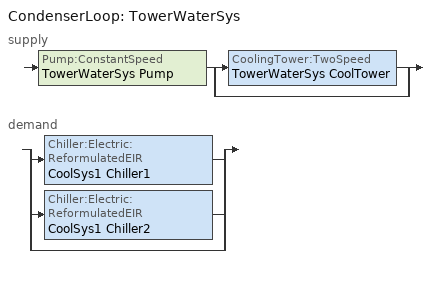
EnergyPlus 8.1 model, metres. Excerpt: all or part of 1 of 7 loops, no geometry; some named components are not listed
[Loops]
CondenserLoop 'TowerWaterSys'
 supply: Pump:ConstantSpeed 'TowerWaterSys Pump' > split
  | CoolingTower:TwoSpeed 'TowerWaterSys CoolTower'
  | bypass
 demand: split
  | Chiller:Electric:ReformulatedEIR 'CoolSys1 Chiller1'
  | Chiller:Electric:ReformulatedEIR 'CoolSys1 Chiller2'
  | bypass
[EnergyManagementSystem:Program]
ControlProgram_N: SET ActuatorControl_NExtZones_Lights = Null; SET ActuatorControl_NCoreZones_Lights = Null; IF SensorControl_N == 1; SET ActuatorControl_NExt_Mid_ZN1_Win1 = CFS_Glz_807_Index; SET ActuatorControl_NExt_Mid_ZN1_Win2 = CFS_Glz_807_Index; SET ActuatorControl_NExt_Mid_ZN1_Win3 = CFS_Glz_807_Index; SET ActuatorControl_NExt_Mid_ZN1_Win4 = CFS_Glz_807_Index; SET ActuatorControl_NExt_Mid_ZN2_Win1 = CFS_Glz_807_Index; SET ActuatorControl_NExt_Mid_ZN2_Win2 = CFS_Glz_807_Index; SET ActuatorControl_NExt_Mid_ZN2_Win3 = CFS_Glz_807_Index; SET ActuatorControl_NExt_Mid_ZN2_Win4 = CFS_Glz_807_Index; SET ActuatorControl_NExt_Mid_ZN3_Win1 = CFS_Glz_807_Index; SET ActuatorControl_NExt_Mid_ZN3_Win2 = CFS_Glz_807_Index; SET ActuatorControl_NExt_Mid_ZN3_Win3 = CFS_Glz_807_Index; SET ActuatorControl_NExt_Mid_ZN3_Win4 = CFS_Glz_807_Index; SET ActuatorControl_NExt_Mid_ZN4_Win1 = CFS_Glz_807_Index; SET ActuatorControl_NExt_Mid_ZN4_Win2 = CFS_Glz_807_Index; SET ActuatorControl_NExt_Mid_ZN4_Win3 = CFS_Glz_807_Index; SET ActuatorControl_NExt_Mid_ZN4_Win4 = CFS_Glz_807_Index; SET ActuatorControl_NExt_Mid_ZN5_Win1 = CFS_Glz_807_Index; SET ActuatorControl_NExt_Mid_ZN5_Win2 = CFS_Glz_807_Index; SET ActuatorControl_NExt_Mid_ZN5_Win3 = CFS_Glz_807_Index; SET ActuatorControl_NExt_Mid_ZN5_Win4 = CFS_Glz_807_Index; SET ActuatorControl_NExt_Mid_ZN6_Win1 = CFS_Glz_807_Index; SET ActuatorControl_NExt_Mid_ZN6_Win2 = CFS_Glz_807_Index; SET ActuatorControl_NExt_Mid_ZN6_Win3 = CFS_Glz_807_Index; SET ActuatorControl_NExt_Mid_ZN6_Win4 = CFS_Glz_807_Index; SET ActuatorControl_NExt_Top_ZN1_Win1 = CFS_Glz_807_Index; SET ActuatorControl_NExt_Top_ZN1_Win2 = CFS_Glz_807_Index; SET ActuatorControl_NExt_Top_ZN1_Win3 = CFS_Glz_807_Index; SET ActuatorControl_NExt_Top_ZN1_Win4 = CFS_Glz_807_Index; SET ActuatorControl_NExt_Top_ZN2_Win1 = CFS_Glz_807_Index; SET ActuatorControl_NExt_Top_ZN2_Win2 = CFS_Glz_807_Index; SET ActuatorControl_NExt_Top_ZN2_Win3 = CFS_Glz_807_Index; SET ActuatorControl_NExt_Top_ZN2_Win4 = CFS_Glz_807_Index; SET ActuatorControl_NExt_Top_ZN3_Win1 = CFS_Glz_807_Index; SET ActuatorControl_NExt_Top_ZN3_Win2 = CFS_Glz_807_Index; SET ActuatorControl_NExt_Top_ZN3_Win3 = CFS_Glz_807_Index; SET ActuatorControl_NExt_Top_ZN3_Win4 = CFS_Glz_807_Index; SET ActuatorControl_NExt_Top_ZN4_Win1 = CFS_Glz_807_Index; SET ActuatorControl_NExt_Top_ZN4_Win2 = CFS_Glz_807_Index; SET ActuatorControl_NExt_Top_ZN4_Win3 = CFS_Glz_807_Index; SET ActuatorControl_NExt_Top_ZN4_Win4 = CFS_Glz_807_Index; SET ActuatorControl_NExt_Top_ZN5_Win1 = CFS_Glz_807_Index; SET ActuatorControl_NExt_Top_ZN5_Win2 = CFS_Glz_807_Index; SET ActuatorControl_NExt_Top_ZN5_Win3 = CFS_Glz_807_Index; SET ActuatorControl_NExt_Top_ZN5_Win4 = CFS_Glz_807_Index; SET ActuatorControl_NExt_Top_ZN6_Win1 = CFS_Glz_807_Index; SET ActuatorControl_NExt_Top_ZN6_Win2 = CFS_Glz_807_Index; SET ActuatorControl_NExt_Top_ZN6_Win3 = CFS_Glz_807_Index; SET ActuatorControl_NExt_Top_ZN6_Win4 = CFS_Glz_807_Index; SET ActuatorControl_NExt_Bot_ZN1_Win1 = CFS_Glz_807_Index; SET ActuatorControl_NExt_Bot_ZN1_Win2 = CFS_Glz_807_Index; SET ActuatorControl_NExt_Bot_ZN1_Win3 = CFS_Glz_807_Index; SET ActuatorControl_NExt_Bot_ZN1_Win4 = CFS_Glz_807_Index; SET ActuatorControl_NExt_Bot_ZN2_Win1 = CFS_Glz_807_Index; SET ActuatorControl_NExt_Bot_ZN2_Win2 = CFS_Glz_807_Index; SET ActuatorControl_NExt_Bot_ZN2_Win3 = CFS_Glz_807_Index; SET ActuatorControl_NExt_Bot_ZN2_Win4 = CFS_Glz_807_Index; SET ActuatorControl_NExt_Bot_ZN3_Win1 = CFS_Glz_807_Index; SET ActuatorControl_NExt_Bot_ZN3_Win2 = CFS_Glz_807_Index; SET ActuatorControl_NExt_Bot_ZN3_Win3 = CFS_Glz_807_Index; SET ActuatorControl_NExt_Bot_ZN3_Win4 = CFS_Glz_807_Index; SET ActuatorControl_NExt_Bot_ZN4_Win1 = CFS_Glz_807_Index; SET ActuatorControl_NExt_Bot_ZN4_Win2 = CFS_Glz_807_Index; SET ActuatorControl_NExt_Bot_ZN4_Win3 = CFS_Glz_807_Index; SET ActuatorControl_NExt_Bot_ZN4_Win4 = CFS_Glz_807_Index; SET ActuatorControl_NExt_Bot_ZN5_Win1 = CFS_Glz_807_Index; SET ActuatorControl_NExt_Bot_ZN5_Win2 = CFS_Glz_807_Index; SET ActuatorControl_NExt_Bot_ZN5_Win3 = CFS_Glz_807_Index; SET ActuatorControl_NExt_Bot_ZN5_Win4 = CFS_Glz_807_Index; SET ActuatorControl_NExt_Bot_ZN6_Win1 = CFS_Glz_807_Index; SET ActuatorControl_NExt_Bot_ZN6_Win2 = CFS_Glz_807_Index; SET ActuatorControl_NExt_Bot_ZN6_Win3 = CFS_Glz_807_Index; SET ActuatorControl_NExt_Bot_ZN6_Win4 = CFS_Glz_807_Index; SET ActuatorControl_NExt_Mid_ZN1_Ceiling = DropCeiling_Index; SET ActuatorControl_NExt_Mid_ZN2_Ceiling = DropCeiling_Index; SET ActuatorControl_NExt_Mid_ZN3_Ceiling = DropCeiling_Index; SET ActuatorControl_NExt_Mid_ZN4_Ceiling = DropCeiling_Index; SET ActuatorControl_NExt_Mid_ZN5_Ceiling = DropCeiling_Index; SET ActuatorControl_NExt_Mid_ZN6_Ceiling = DropCeiling_Index; SET ActuatorControl_NCore_Mid_ZN1_Ceiling = DropCeiling_Index; SET ActuatorControl_NCore_Mid_ZN2_Ceiling = DropCeiling_Index; SET ActuatorControl_NCore_Mid_ZN3_Ceiling = DropCeiling_Index; SET ActuatorControl_NCore_Mid_ZN4_Ceiling = DropCeiling_Index; SET ActuatorControl_NCore_Mid_ZN5_Ceiling = DropCeiling_Index; SET ActuatorControl_NCore_Mid_ZN6_Ceiling = DropCeiling_Index; SET ActuatorControl_NExt_Mid_ZN1_floor = int_slab_floor_Index; SET ActuatorControl_NExt_Mid_ZN2_floor = int_slab_floor_Index; SET ActuatorControl_NExt_Mid_ZN3_floor = int_slab_floor_Index; SET ActuatorControl_NExt_Mid_ZN4_floor = int_slab_floor_Index; SET ActuatorControl_NExt_Mid_ZN5_floor = int_slab_floor_Index; SET ActuatorControl_NExt_Mid_ZN6_floor = int_slab_floor_Index; SET ActuatorControl_NCore_Mid_ZN1_floor = int_slab_floor_Index; SET ActuatorControl_NCore_Mid_ZN2_floor = int_slab_floor_Index; SET ActuatorControl_NCore_Mid_ZN3_floor = int_slab_floor_Index; SET ActuatorControl_NCore_Mid_ZN4_floor = int_slab_floor_Index; SET ActuatorControl_NCore_Mid_ZN5_floor = int_slab_floor_Index; SET ActuatorControl_NCore_Mid_ZN6_floor = int_slab_floor_Index; SET ActuatorControl_NExt_Mid_ZN1_Wall = T24NRWallMetalFrame_Index; SET ActuatorControl_NExt_Mid_ZN2_Wall = T24NRWallMetalFrame_Index; SET ActuatorControl_NExt_Mid_ZN3_Wall = T24NRWallMetalFrame_Index; SET ActuatorControl_NExt_Mid_ZN4_Wall = T24NRWallMetalFrame_Index; SET ActuatorControl_NExt_Mid_ZN5_Wall = T24NRWallMetalFrame_Index; SET ActuatorControl_NExt_Mid_ZN6_Wall = T24NRWallMetalFrame_Index; SET ActuatorControl_NCore_Mid_ZN1_IntWallS = int_wall_Index; SET ActuatorControl_NCore_Mid_ZN2_IntWallS = int_wall_Index; SET ActuatorControl_NCore_Mid_ZN3_IntWallS = int_wall_Index; SET ActuatorControl_NCore_Mid_ZN4_IntWallS = int_wall_Index; SET ActuatorControl_NCore_Mid_ZN5_IntWallS = int_wall_Index; SET ActuatorControl_NCore_Mid_ZN6_IntWallS = int_wall_Index; SET ActuatorControl_NExt_Mid_ZN1_IntWallW = int_wall_Index; SET ActuatorControl_NExt_Mid_ZN2_IntWallW = int_wall_Index; SET ActuatorControl_NExt_Mid_ZN3_IntWallW = int_wall_Index; SET ActuatorControl_NExt_Mid_ZN4_IntWallW = int_wall_Index; SET ActuatorControl_NExt_Mid_ZN5_IntWallW = int_wall_Index; SET ActuatorControl_NExt_Mid_ZN6_IntWallW = int_wall_Index; SET ActuatorControl_NCore_Mid_ZN1_IntWallW = int_wall_Index; SET ActuatorControl_NCore_Mid_ZN2_IntWallW = int_wall_Index; SET ActuatorControl_NCore_Mid_ZN3_IntWallW = int_wall_Index; SET ActuatorControl_NCore_Mid_ZN4_IntWallW = int_wall_Index; SET ActuatorControl_NCore_Mid_ZN5_IntWallW = int_wall_Index; SET ActuatorControl_NCore_Mid_ZN6_IntWallW = int_wall_Index; SET ActuatorControl_NExt_Mid_ZN1_Wall = T24NRWallMetalFrame_Index; SET ActuatorControl_NExt_Mid_ZN2_Wall = T24NRWallMetalFrame_Index; SET ActuatorControl_NExt_Mid_ZN3_Wall = T24NRWallMetalFrame_Index; SET ActuatorControl_NExt_Mid_ZN4_Wall = T24NRWallMetalFrame_Index; SET ActuatorControl_NExt_Mid_ZN5_Wall = T24NRWallMetalFrame_Index; SET ActuatorControl_NExt_Mid_ZN6_Wall = T24NRWallMetalFrame_Index; SET ActuatorControl_NCore_Mid_ZN1_IntWallN = int_wall_Index; SET ActuatorControl_NCore_Mid_ZN2_IntWallN = int_wall_Index; SET ActuatorControl_NCore_Mid_ZN3_IntWallN = int_wall_Index; SET ActuatorControl_NCore_Mid_ZN4_IntWallN = int_wall_Index; SET ActuatorControl_NCore_Mid_ZN5_IntWallN = int_wall_Index; SET ActuatorControl_NCore_Mid_ZN6_IntWallN = int_wall_Index; SET ActuatorControl_NExt_Mid_ZN1_IntWallE = int_wall_Index; SET ActuatorControl_NExt_Mid_ZN2_IntWallE = int_wall_Index; SET ActuatorControl_NExt_Mid_ZN3_IntWallE = int_wall_Index; SET ActuatorControl_NExt_Mid_ZN4_IntWallE = int_wall_Index; SET ActuatorControl_NExt_Mid_ZN5_IntWallE = int_wall_Index; SET ActuatorControl_NExt_Mid_ZN6_IntWallE = int_wall_Index; SET ActuatorControl_NCore_Mid_ZN1_IntWallE = int_wall_Index; SET ActuatorControl_NCore_Mid_ZN2_IntWallE = int_wall_Index; SET ActuatorControl_NCore_Mid_ZN3_IntWallE = int_wall_Index; SET ActuatorControl_NCore_Mid_ZN4_IntWallE = int_wall_Index; SET ActuatorControl_NCore_Mid_ZN5_IntWallE = int_wall_Index; SET ActuatorControl_NCore_Mid_ZN6_IntWallE = int_wall_Index; SET ActuatorControl_NExt_Bot_ZN1_Ceiling = DropCeiling_Index; SET ActuatorControl_NExt_Bot_ZN2_Ceiling = DropCeiling_Index; SET ActuatorControl_NExt_Bot_ZN3_Ceiling = DropCeiling_Index; SET ActuatorControl_NExt_Bot_ZN4_Ceiling = DropCeiling_Index; SET ActuatorControl_NExt_Bot_ZN5_Ceiling = DropCeiling_Index; SET ActuatorControl_NExt_Bot_ZN6_Ceiling = DropCeiling_Index; SET ActuatorControl_NCore_Bot_ZN1_Ceiling = DropCeiling_Index; SET ActuatorControl_NCore_Bot_ZN2_Ceiling = DropCeiling_Index; SET ActuatorControl_NCore_Bot_ZN3_Ceiling = DropCeiling_Index; SET ActuatorControl_NCore_Bot_ZN4_Ceiling = DropCeiling_Index; SET ActuatorControl_NCore_Bot_ZN5_Ceiling = DropCeiling_Index; SET ActuatorControl_NCore_Bot_ZN6_Ceiling = DropCeiling_Index; SET ActuatorControl_NExt_Bot_ZN1_floor = int_slab_floor_Index; SET ActuatorControl_NExt_Bot_ZN2_floor = int_slab_floor_Index; SET ActuatorControl_NExt_Bot_ZN3_floor = int_slab_floor_Index; SET ActuatorControl_NExt_Bot_ZN4_floor = int_slab_floor_Index; SET ActuatorControl_NExt_Bot_ZN5_floor = int_slab_floor_Index; SET ActuatorControl_NExt_Bot_ZN6_floor = int_slab_floor_Index; SET ActuatorControl_NCore_Bot_ZN1_floor = int_slab_floor_Index; SET ActuatorControl_NCore_Bot_ZN2_floor = int_slab_floor_Index; SET ActuatorControl_NCore_Bot_ZN3_floor = int_slab_floor_Index; SET ActuatorControl_NCore_Bot_ZN4_floor = int_slab_floor_Index; SET ActuatorControl_NCore_Bot_ZN5_floor = int_slab_floor_Index; SET ActuatorControl_NCore_Bot_ZN6_floor = int_slab_floor_Index; SET ActuatorControl_NExt_Bot_ZN1_Wall = T24NRWallMetalFrame_Index; SET ActuatorControl_NExt_Bot_ZN2_Wall = T24NRWallMetalFrame_Index; SET ActuatorControl_NExt_Bot_ZN3_Wall = T24NRWallMetalFrame_Index; SET ActuatorControl_NExt_Bot_ZN4_Wall = T24NRWallMetalFrame_Index; SET ActuatorControl_NExt_Bot_ZN5_Wall = T24NRWallMetalFrame_Index; SET ActuatorControl_NExt_Bot_ZN6_Wall = T24NRWallMetalFrame_Index; SET ActuatorControl_NCore_Bot_ZN1_IntWallS = int_wall_Index; SET ActuatorControl_NCore_Bot_ZN2_IntWallS = int_wall_Index; SET ActuatorControl_NCore_Bot_ZN3_IntWallS = int_wall_Index; SET ActuatorControl_NCore_Bot_ZN4_IntWallS = int_wall_Index; SET ActuatorControl_NCore_Bot_ZN5_IntWallS = int_wall_Index; SET ActuatorControl_NCore_Bot_ZN6_IntWallS = int_wall_Index; SET ActuatorControl_NExt_Bot_ZN1_IntWallW = int_wall_Index; SET ActuatorControl_NExt_Bot_ZN2_IntWallW = int_wall_Index; SET ActuatorControl_NExt_Bot_ZN3_IntWallW = int_wall_Index; SET ActuatorControl_NExt_Bot_ZN4_IntWallW = int_wall_Index; SET ActuatorControl_NExt_Bot_ZN5_IntWallW = int_wall_Index; SET ActuatorControl_NExt_Bot_ZN6_IntWallW = int_wall_Index; SET ActuatorControl_NCore_Bot_ZN1_IntWallW = int_wall_Index; SET ActuatorControl_NCore_Bot_ZN2_IntWallW = int_wall_Index; SET ActuatorControl_NCore_Bot_ZN3_IntWallW = int_wall_Index; SET ActuatorControl_NCore_Bot_ZN4_IntWallW = int_wall_Index; SET ActuatorControl_NCore_Bot_ZN5_IntWallW = int_wall_Index; SET ActuatorControl_NCore_Bot_ZN6_IntWallW = int_wall_Index; SET ActuatorControl_NExt_Bot_ZN1_Wall = T24NRWallMetalFrame_Index; SET ActuatorControl_NExt_Bot_ZN2_Wall = T24NRWallMetalFrame_Index; SET ActuatorControl_NExt_Bot_ZN3_Wall = T24NRWallMetalFrame_Index; SET ActuatorControl_NExt_Bot_ZN4_Wall = T24NRWallMetalFrame_Index; SET ActuatorControl_NExt_Bot_ZN5_Wall = T24NRWallMetalFrame_Index; SET ActuatorControl_NExt_Bot_ZN6_Wall = T24NRWallMetalFrame_Index; SET ActuatorControl_NCore_Bot_ZN1_IntWallN = int_wall_Index; SET ActuatorControl_NCore_Bot_ZN2_IntWallN = int_wall_Index; SET ActuatorControl_NCore_Bot_ZN3_IntWallN = int_wall_Index; SET ActuatorControl_NCore_Bot_ZN4_IntWallN = int_wall_Index; SET ActuatorControl_NCore_Bot_ZN5_IntWallN = int_wall_Index; SET ActuatorControl_NCore_Bot_ZN6_IntWallN = int_wall_Index; SET ActuatorControl_NExt_Bot_ZN1_IntWallE = int_wall_Index; SET ActuatorControl_NExt_Bot_ZN2_IntWallE = int_wall_Index; SET ActuatorControl_NExt_Bot_ZN3_IntWallE = int_wall_Index; SET ActuatorControl_NExt_Bot_ZN4_IntWallE = int_wall_Index; SET ActuatorControl_NExt_Bot_ZN5_IntWallE = int_wall_Index; SET ActuatorControl_NExt_Bot_ZN6_IntWallE = int_wall_Index; SET ActuatorControl_NCore_Bot_ZN1_IntWallE = int_wall_Index; SET ActuatorControl_NCore_Bot_ZN2_IntWallE = int_wall_Index; SET ActuatorControl_NCore_Bot_ZN3_IntWallE = int_wall_Index; SET ActuatorControl_NCore_Bot_ZN4_IntWallE = int_wall_Index; SET ActuatorControl_NCore_Bot_ZN5_IntWallE = int_wall_Index; SET ActuatorControl_NCore_Bot_ZN6_IntWallE = int_wall_Index; SET ActuatorControl_NExt_Top_ZN1_Ceiling = DropCeiling_Index; SET ActuatorControl_NExt_Top_ZN2_Ceiling = DropCeiling_Index; SET ActuatorControl_NExt_Top_ZN3_Ceiling = DropCeiling_Index; SET ActuatorControl_NExt_Top_ZN4_Ceiling = DropCeiling_Index; SET ActuatorControl_NExt_Top_ZN5_Ceiling = DropCeiling_Index; SET ActuatorControl_NExt_Top_ZN6_Ceiling = DropCeiling_Index; SET ActuatorControl_NCore_Top_ZN1_Ceiling = DropCeiling_Index; SET ActuatorControl_NCore_Top_ZN2_Ceiling = DropCeiling_Index; SET ActuatorControl_NCore_Top_ZN3_Ceiling = DropCeiling_Index; SET ActuatorControl_NCore_Top_ZN4_Ceiling = DropCeiling_Index; SET ActuatorControl_NCore_Top_ZN5_Ceiling = DropCeiling_Index; SET ActuatorControl_NCore_Top_ZN6_Ceiling = DropCeiling_Index; SET ActuatorControl_NExt_Top_ZN1_floor = int_slab_floor_Index; SET ActuatorControl_NExt_Top_ZN2_floor = int_slab_floor_Index; SET ActuatorControl_NExt_Top_ZN3_floor = int_slab_floor_Index; SET ActuatorControl_NExt_Top_ZN4_floor = int_slab_floor_Index; SET ActuatorControl_NExt_Top_ZN5_floor = int_slab_floor_Index; SET ActuatorControl_NExt_Top_ZN6_floor = int_slab_floor_Index; SET ActuatorControl_NCore_Top_ZN1_floor = int_slab_floor_Index; SET ActuatorControl_NCore_Top_ZN2_floor = int_slab_floor_Index; SET ActuatorControl_NCore_Top_ZN3_floor = int_slab_floor_Index; SET ActuatorControl_NCore_Top_ZN4_floor = int_slab_floor_Index; SET ActuatorControl_NCore_Top_ZN5_floor = int_slab_floor_Index; SET ActuatorControl_NCore_Top_ZN6_floor = int_slab_floor_Index; SET ActuatorControl_NExt_Top_ZN1_Wall = T24NRWallMetalFrame_Index; SET ActuatorControl_NExt_Top_ZN2_Wall = T24NRWallMetalFrame_Index; SET ActuatorControl_NExt_Top_ZN3_Wall = T24NRWallMetalFrame_Index; SET ActuatorControl_NExt_Top_ZN4_Wall = T24NRWallMetalFrame_Index; SET ActuatorControl_NExt_Top_ZN5_Wall = T24NRWallMetalFrame_Index; SET ActuatorControl_NExt_Top_ZN6_Wall = T24NRWallMetalFrame_Index; SET ActuatorControl_NCore_Top_ZN1_IntWallS = int_wall_Index; SET ActuatorControl_NCore_Top_ZN2_IntWallS = int_wall_Index; SET ActuatorControl_NCore_Top_ZN3_IntWallS = int_wall_Index; SET ActuatorControl_NCore_Top_ZN4_IntWallS = int_wall_Index; SET ActuatorControl_NCore_Top_ZN5_IntWallS = int_wall_Index; SET ActuatorControl_NCore_Top_ZN6_IntWallS = int_wall_Index; SET ActuatorControl_NExt_Top_ZN1_IntWallW = int_wall_Index; SET ActuatorControl_NExt_Top_ZN2_IntWallW = int_wall_Index; SET ActuatorControl_NExt_Top_ZN3_IntWallW = int_wall_Index; SET ActuatorControl_NExt_Top_ZN4_IntWallW = int_wall_Index; SET ActuatorControl_NExt_Top_ZN5_IntWallW = int_wall_Index; SET ActuatorControl_NExt_Top_ZN6_IntWallW = int_wall_Index; SET ActuatorControl_NCore_Top_ZN1_IntWallW = int_wall_Index; SET ActuatorControl_NCore_Top_ZN2_IntWallW = int_wall_Index; SET ActuatorControl_NCore_Top_ZN3_IntWallW = int_wall_Index; SET ActuatorControl_NCore_Top_ZN4_IntWallW = int_wall_Index; SET ActuatorControl_NCore_Top_ZN5_IntWallW = int_wall_Index; SET ActuatorControl_NCore_Top_ZN6_IntWallW = int_wall_Index; SET ActuatorControl_NExt_Top_ZN1_Wall = T24NRWallMetalFrame_Index; SET ActuatorControl_NExt_Top_ZN2_Wall = T24NRWallMetalFrame_Index; SET ActuatorControl_NExt_Top_ZN3_Wall = T24NRWallMetalFrame_Index; SET ActuatorControl_NExt_Top_ZN4_Wall = T24NRWallMetalFrame_Index; SET ActuatorControl_NExt_Top_ZN5_Wall = T24NRWallMetalFrame_Index; SET ActuatorControl_NExt_Top_ZN6_Wall = T24NRWallMetalFrame_Index; SET ActuatorControl_NCore_Top_ZN1_IntWallN = int_wall_Index; SET ActuatorControl_NCore_Top_ZN2_IntWallN = int_wall_Index; SET ActuatorControl_NCore_Top_ZN3_IntWallN = int_wall_Index; SET ActuatorControl_NCore_Top_ZN4_IntWallN = int_wall_Index; SET ActuatorControl_NCore_Top_ZN5_IntWallN = int_wall_Index; SET ActuatorControl_NCore_Top_ZN6_IntWallN = int_wall_Index; SET ActuatorControl_NExt_Top_ZN1_IntWallE = int_wall_Index; SET ActuatorControl_NExt_Top_ZN2_IntWallE = int_wall_Index; SET ActuatorControl_NExt_Top_ZN3_IntWallE = int_wall_Index; SET ActuatorControl_NExt_Top_ZN4_IntWallE = int_wall_Index; SET ActuatorControl_NExt_Top_ZN5_IntWallE = int_wall_Index; SET ActuatorControl_NExt_Top_ZN6_IntWallE = int_wall_Index; SET ActuatorControl_NCore_Top_ZN1_IntWallE = int_wall_Index; SET ActuatorControl_NCore_Top_ZN2_IntWallE = int_wall_Index; SET ActuatorControl_NCore_Top_ZN3_IntWallE = int_wall_Index; SET ActuatorControl_NCore_Top_ZN4_IntWallE = int_wall_Index; SET ActuatorControl_NCore_Top_ZN5_IntWallE = int_wall_Index; SET ActuatorControl_NCore_Top_ZN6_IntWallE = int_wall_Index; ELSEIF SensorControl_N == 2; SET ActuatorControl_NExtZones_Lights = 0; SET ActuatorControl_NCoreZones_Lights = 0; SET ActuatorControl_NExtZones_Lights = ExtLight_N_IntShd; SET ActuatorControl_NCoreZones_Lights = CoreLight_N_IntShd; SET ActuatorControl_NExt_Mid_ZN1_Win1 = CFS_Glz_815_Index; SET ActuatorControl_NExt_Mid_ZN1_Win2 = CFS_Glz_815_Index; SET ActuatorControl_NExt_Mid_ZN1_Win3 = CFS_Glz_815_Index; SET ActuatorControl_NExt_Mid_ZN1_Win4 = CFS_Glz_815_Index; SET ActuatorControl_NExt_Mid_ZN2_Win1 = CFS_Glz_815_Index; SET ActuatorControl_NExt_Mid_ZN2_Win2 = CFS_Glz_815_Index; SET ActuatorControl_NExt_Mid_ZN2_Win3 = CFS_Glz_815_Index; SET ActuatorControl_NExt_Mid_ZN2_Win4 = CFS_Glz_815_Index; SET ActuatorControl_NExt_Mid_ZN3_Win1 = CFS_Glz_815_Index; SET ActuatorControl_NExt_Mid_ZN3_Win2 = CFS_Glz_815_Index; SET ActuatorControl_NExt_Mid_ZN3_Win3 = CFS_Glz_815_Index; SET ActuatorControl_NExt_Mid_ZN3_Win4 = CFS_Glz_815_Index; SET ActuatorControl_NExt_Mid_ZN4_Win1 = CFS_Glz_815_Index; SET ActuatorControl_NExt_Mid_ZN4_Win2 = CFS_Glz_815_Index; SET ActuatorControl_NExt_Mid_ZN4_Win3 = CFS_Glz_815_Index; SET ActuatorControl_NExt_Mid_ZN4_Win4 = CFS_Glz_815_Index; SET ActuatorControl_NExt_Mid_ZN5_Win1 = CFS_Glz_815_Index; SET ActuatorControl_NExt_Mid_ZN5_Win2 = CFS_Glz_815_Index; SET ActuatorControl_NExt_Mid_ZN5_Win3 = CFS_Glz_815_Index; SET ActuatorControl_NExt_Mid_ZN5_Win4 = CFS_Glz_815_Index; SET ActuatorControl_NExt_Mid_ZN6_Win1 = CFS_Glz_815_Index; SET ActuatorControl_NExt_Mid_ZN6_Win2 = CFS_Glz_815_Index; SET ActuatorControl_NExt_Mid_ZN6_Win3 = CFS_Glz_815_Index; SET ActuatorControl_NExt_Mid_ZN6_Win4 = CFS_Glz_815_Index; SET ActuatorControl_NExt_Top_ZN1_Win1 = CFS_Glz_815_Index; SET ActuatorControl_NExt_Top_ZN1_Win2 = CFS_Glz_815_Index; SET ActuatorControl_NExt_Top_ZN1_Win3 = CFS_Glz_815_Index; SET ActuatorControl_NExt_Top_ZN1_Win4 = CFS_Glz_815_Index; SET ActuatorControl_NExt_Top_ZN2_Win1 = CFS_Glz_815_Index; SET ActuatorControl_NExt_Top_ZN2_Win2 = CFS_Glz_815_Index; SET ActuatorControl_NExt_Top_ZN2_Win3 = CFS_Glz_815_Index; SET ActuatorControl_NExt_Top_ZN2_Win4 = CFS_Glz_815_Index; SET ActuatorControl_NExt_Top_ZN3_Win1 = CFS_Glz_815_Index; SET ActuatorControl_NExt_Top_ZN3_Win2 = CFS_Glz_815_Index; SET ActuatorControl_NExt_Top_ZN3_Win3 = CFS_Glz_815_Index; SET ActuatorControl_NExt_Top_ZN3_Win4 = CFS_Glz_815_Index; SET ActuatorControl_NExt_Top_ZN4_Win1 = CFS_Glz_815_Index; SET ActuatorControl_NExt_Top_ZN4_Win2 = CFS_Glz_815_Index; SET ActuatorControl_NExt_Top_ZN4_Win3 = CFS_Glz_815_Index; SET ActuatorControl_NExt_Top_ZN4_Win4 = CFS_Glz_815_Index; SET ActuatorControl_NExt_Top_ZN5_Win1 = CFS_Glz_815_Index; SET ActuatorControl_NExt_Top_ZN5_Win2 = CFS_Glz_815_Index; SET ActuatorControl_NExt_Top_ZN5_Win3 = CFS_Glz_815_Index; SET ActuatorControl_NExt_Top_ZN5_Win4 = CFS_Glz_815_Index; SET ActuatorControl_NExt_Top_ZN6_Win1 = CFS_Glz_815_Index; SET ActuatorControl_NExt_Top_ZN6_Win2 = CFS_Glz_815_Index; SET ActuatorControl_NExt_Top_ZN6_Win3 = CFS_Glz_815_Index; SET ActuatorControl_NExt_Top_ZN6_Win4 = CFS_Glz_815_Index; SET ActuatorControl_NExt_Bot_ZN1_Win1 = CFS_Glz_815_Index; SET ActuatorControl_NExt_Bot_ZN1_Win2 = CFS_Glz_815_Index; SET ActuatorControl_NExt_Bot_ZN1_Win3 = CFS_Glz_815_Index; SET ActuatorControl_NExt_Bot_ZN1_Win4 = CFS_Glz_815_Index; SET ActuatorControl_NExt_Bot_ZN2_Win1 = CFS_Glz_815_Index; SET ActuatorControl_NExt_Bot_ZN2_Win2 = CFS_Glz_815_Index; SET ActuatorControl_NExt_Bot_ZN2_Win3 = CFS_Glz_815_Index; SET ActuatorControl_NExt_Bot_ZN2_Win4 = CFS_Glz_815_Index; SET ActuatorControl_NExt_Bot_ZN3_Win1 = CFS_Glz_815_Index; SET ActuatorControl_NExt_Bot_ZN3_Win2 = CFS_Glz_815_Index; SET ActuatorControl_NExt_Bot_ZN3_Win3 = CFS_Glz_815_Index; SET ActuatorControl_NExt_Bot_ZN3_Win4 = CFS_Glz_815_Index; SET ActuatorControl_NExt_Bot_ZN4_Win1 = CFS_Glz_815_Index; SET ActuatorControl_NExt_Bot_ZN4_Win2 = CFS_Glz_815_Index; SET ActuatorControl_NExt_Bot_ZN4_Win3 = CFS_Glz_815_Index; SET ActuatorControl_NExt_Bot_ZN4_Win4 = CFS_Glz_815_Index; SET ActuatorControl_NExt_Bot_ZN5_Win1 = CFS_Glz_815_Index; SET ActuatorControl_NExt_Bot_ZN5_Win2 = CFS_Glz_815_Index; SET ActuatorControl_NExt_Bot_ZN5_Win3 = CFS_Glz_815_Index; SET ActuatorControl_NExt_Bot_ZN5_Win4 = CFS_Glz_815_Index; SET ActuatorControl_NExt_Bot_ZN6_Win1 = CFS_Glz_815_Index; SET ActuatorControl_NExt_Bot_ZN6_Win2 = CFS_Glz_815_Index; SET ActuatorControl_NExt_Bot_ZN6_Win3 = CFS_Glz_815_Index; SET ActuatorControl_NExt_Bot_ZN6_Win4 = CFS_Glz_815_Index; SET ActuatorControl_NExt_Mid_ZN1_Ceiling = DropCeiling_IntShd_Index; SET ActuatorControl_NExt_Mid_ZN2_Ceiling = DropCeiling_IntShd_Index; SET ActuatorControl_NExt_Mid_ZN3_Ceiling = DropCeiling_IntShd_Index; SET ActuatorControl_NExt_Mid_ZN4_Ceiling = DropCeiling_IntShd_Index; SET ActuatorControl_NExt_Mid_ZN5_Ceiling = DropCeiling_IntShd_Index; SET ActuatorControl_NExt_Mid_ZN6_Ceiling = DropCeiling_IntShd_Index; SET ActuatorControl_NCore_Mid_ZN1_Ceiling = DropCeiling_IntShd_Index; SET ActuatorControl_NCore_Mid_ZN2_Ceiling = DropCeiling_IntShd_Index; SET ActuatorControl_NCore_Mid_ZN3_Ceiling = DropCeiling_IntShd_Index; SET ActuatorControl_NCore_Mid_ZN4_Ceiling = DropCeiling_IntShd_Index; SET ActuatorControl_NCore_Mid_ZN5_Ceiling = DropCeiling_IntShd_Index; SET ActuatorControl_NCore_Mid_ZN6_Ceiling = DropCeiling_IntShd_Index; SET ActuatorControl_NExt_Mid_ZN1_floor = int_slab_floor_IntShd_Index; SET ActuatorControl_NExt_Mid_ZN2_floor = int_slab_floor_IntShd_Index; SET ActuatorControl_NExt_Mid_ZN3_floor = int_slab_floor_IntShd_Index; SET ActuatorControl_NExt_Mid_ZN4_floor = int_slab_floor_IntShd_Index; SET ActuatorControl_NExt_Mid_ZN5_floor = int_slab_floor_IntShd_Index; SET ActuatorControl_NExt_Mid_ZN6_floor = int_slab_floor_IntShd_Index; SET ActuatorControl_NCore_Mid_ZN1_floor = int_slab_floor_IntShd_Index; SET ActuatorControl_NCore_Mid_ZN2_floor = int_slab_floor_IntShd_Index; SET ActuatorControl_NCore_Mid_ZN3_floor = int_slab_floor_IntShd_Index; SET ActuatorControl_NCore_Mid_ZN4_floor = int_slab_floor_IntShd_Index; SET ActuatorControl_NCore_Mid_ZN5_floor = int_slab_floor_IntShd_Index; SET ActuatorControl_NCore_Mid_ZN6_floor = int_slab_floor_IntShd_Index; SET ActuatorControl_NExt_Mid_ZN1_Wall = T24NRWallMetalFrame_IntShd_Index; SET ActuatorControl_NExt_Mid_ZN2_Wall = T24NRWallMetalFrame_IntShd_Index; SET ActuatorControl_NExt_Mid_ZN3_Wall = T24NRWallMetalFrame_IntShd_Index; SET ActuatorControl_NExt_Mid_ZN4_Wall = T24NRWallMetalFrame_IntShd_Index; SET ActuatorControl_NExt_Mid_ZN5_Wall = T24NRWallMetalFrame_IntShd_Index; SET ActuatorControl_NExt_Mid_ZN6_Wall = T24NRWallMetalFrame_IntShd_Index; SET ActuatorControl_NCore_Mid_ZN1_IntWallS = int_wall_IntShd_Index; SET ActuatorControl_NCore_Mid_ZN2_IntWallS = int_wall_IntShd_Index; SET ActuatorControl_NCore_Mid_ZN3_IntWallS = int_wall_IntShd_Index; SET ActuatorControl_NCore_Mid_ZN4_IntWallS = int_wall_IntShd_Index; SET ActuatorControl_NCore_Mid_ZN5_IntWallS = int_wall_IntShd_Index; SET ActuatorControl_NCore_Mid_ZN6_IntWallS = int_wall_IntShd_Index; SET ActuatorControl_NExt_Mid_ZN1_IntWallW = int_wall_IntShd_Index; SET ActuatorControl_NExt_Mid_ZN2_IntWallW = int_wall_IntShd_Index; SET ActuatorControl_NExt_Mid_ZN3_IntWallW = int_wall_IntShd_Index; SET ActuatorControl_NExt_Mid_ZN4_IntWallW = int_wall_IntShd_Index; SET ActuatorControl_NExt_Mid_ZN5_IntWallW = int_wall_IntShd_Index; SET ActuatorControl_NExt_Mid_ZN6_IntWallW = int_wall_IntShd_Index; SET ActuatorControl_NCore_Mid_ZN1_IntWallW = int_wall_IntShd_Index; SET ActuatorControl_NCore_Mid_ZN2_IntWallW = int_wall_IntShd_Index; SET ActuatorControl_NCore_Mid_ZN3_IntWallW = int_wall_IntShd_Index; SET ActuatorControl_NCore_Mid_ZN4_IntWallW = int_wall_IntShd_Index; SET ActuatorControl_NCore_Mid_ZN5_IntWallW = int_wall_IntShd_Index; SET ActuatorControl_NCore_Mid_ZN6_IntWallW = int_wall_IntShd_Index; SET ActuatorControl_NCore_Mid_ZN1_IntWallN = int_wall_IntShd_Index; SET ActuatorControl_NCore_Mid_ZN2_IntWallN = int_wall_IntShd_Index; SET ActuatorControl_NCore_Mid_ZN3_IntWallN = int_wall_IntShd_Index; SET ActuatorControl_NCore_Mid_ZN4_IntWallN = int_wall_IntShd_Index; SET ActuatorControl_NCore_Mid_ZN5_IntWallN = int_wall_IntShd_Index; SET ActuatorControl_NCore_Mid_ZN6_IntWallN = int_wall_IntShd_Index; SET ActuatorControl_NExt_Mid_ZN1_IntWallE = int_wall_IntShd_Index; SET ActuatorControl_NExt_Mid_ZN2_IntWallE = int_wall_IntShd_Index; SET ActuatorControl_NExt_Mid_ZN3_IntWallE = int_wall_IntShd_Index; SET ActuatorControl_NExt_Mid_ZN4_IntWallE = int_wall_IntShd_Index; SET ActuatorControl_NExt_Mid_ZN5_IntWallE = int_wall_IntShd_Index; SET ActuatorControl_NExt_Mid_ZN6_IntWallE = int_wall_IntShd_Index; SET ActuatorControl_NCore_Mid_ZN1_IntWallE = int_wall_IntShd_Index; SET ActuatorControl_NCore_Mid_ZN2_IntWallE = int_wall_IntShd_Index; SET ActuatorControl_NCore_Mid_ZN3_IntWallE = int_wall_IntShd_Index; SET ActuatorControl_NCore_Mid_ZN4_IntWallE = int_wall_IntShd_Index; SET ActuatorControl_NCore_Mid_ZN5_IntWallE = int_wall_IntShd_Index; SET ActuatorControl_NCore_Mid_ZN6_IntWallE = int_wall_IntShd_Index; SET ActuatorControl_NExt_Bot_ZN1_Ceiling = DropCeiling_IntShd_Index; SET ActuatorControl_NExt_Bot_ZN2_Ceiling = DropCeiling_IntShd_Index; SET ActuatorControl_NExt_Bot_ZN3_Ceiling = DropCeiling_IntShd_Index; SET ActuatorControl_NExt_Bot_ZN4_Ceiling = DropCeiling_IntShd_Index; SET ActuatorControl_NExt_Bot_ZN5_Ceiling = DropCeiling_IntShd_Index; SET ActuatorControl_NExt_Bot_ZN6_Ceiling = DropCeiling_IntShd_Index; SET ActuatorControl_NCore_Bot_ZN1_Ceiling = DropCeiling_IntShd_Index; SET ActuatorControl_NCore_Bot_ZN2_Ceiling = DropCeiling_IntShd_Index; SET ActuatorControl_NCore_Bot_ZN3_Ceiling = DropCeiling_IntShd_Index; SET ActuatorControl_NCore_Bot_ZN4_Ceiling = DropCeiling_IntShd_Index; SET ActuatorControl_NCore_Bot_ZN5_Ceiling = DropCeiling_IntShd_Index; SET ActuatorControl_NCore_Bot_ZN6_Ceiling = DropCeiling_IntShd_Index; SET ActuatorControl_NExt_Bot_ZN1_floor = int_slab_floor_IntShd_Index; SET ActuatorControl_NExt_Bot_ZN2_floor = int_slab_floor_IntShd_Index; SET ActuatorControl_NExt_Bot_ZN3_floor = int_slab_floor_IntShd_Index; SET ActuatorControl_NExt_Bot_ZN4_floor = int_slab_floor_IntShd_Index; SET ActuatorControl_NExt_Bot_ZN5_floor = int_slab_floor_IntShd_Index; SET ActuatorControl_NExt_Bot_ZN6_floor = int_slab_floor_IntShd_Index; SET ActuatorControl_NCore_Bot_ZN1_floor = int_slab_floor_IntShd_Index; SET ActuatorControl_NCore_Bot_ZN2_floor = int_slab_floor_IntShd_Index; SET ActuatorControl_NCore_Bot_ZN3_floor = int_slab_floor_IntShd_Index; SET ActuatorControl_NCore_Bot_ZN4_floor = int_slab_floor_IntShd_Index; SET ActuatorControl_NCore_Bot_ZN5_floor = int_slab_floor_IntShd_Index; SET ActuatorControl_NCore_Bot_ZN6_floor = int_slab_floor_IntShd_Index; SET ActuatorControl_NExt_Bot_ZN1_Wall = T24NRWallMetalFrame_IntShd_Index; SET ActuatorControl_NExt_Bot_ZN2_Wall = T24NRWallMetalFrame_IntShd_Index; SET ActuatorControl_NExt_Bot_ZN3_Wall = T24NRWallMetalFrame_IntShd_Index; SET ActuatorControl_NExt_Bot_ZN4_Wall = T24NRWallMetalFrame_IntShd_Index; SET ActuatorControl_NExt_Bot_ZN5_Wall = T24NRWallMetalFrame_IntShd_Index; SET ActuatorControl_NExt_Bot_ZN6_Wall = T24NRWallMetalFrame_IntShd_Index; SET ActuatorControl_NCore_Bot_ZN1_IntWallS = int_wall_IntShd_Index; SET ActuatorControl_NCore_Bot_ZN2_IntWallS = int_wall_IntShd_Index; SET ActuatorControl_NCore_Bot_ZN3_IntWallS = int_wall_IntShd_Index; SET ActuatorControl_NCore_Bot_ZN4_IntWallS = int_wall_IntShd_Index; SET ActuatorControl_NCore_Bot_ZN5_IntWallS = int_wall_IntShd_Index; SET ActuatorControl_NCore_Bot_ZN6_IntWallS = int_wall_IntShd_Index; SET ActuatorControl_NExt_Bot_ZN1_IntWallW = int_wall_IntShd_Index; SET ActuatorControl_NExt_Bot_ZN2_IntWallW = int_wall_IntShd_Index; SET ActuatorControl_NExt_Bot_ZN3_IntWallW = int_wall_IntShd_Index; SET ActuatorControl_NExt_Bot_ZN4_IntWallW = int_wall_IntShd_Index; SET ActuatorControl_NExt_Bot_ZN5_IntWallW = int_wall_IntShd_Index; SET ActuatorControl_NExt_Bot_ZN6_IntWallW = int_wall_IntShd_Index; SET ActuatorControl_NCore_Bot_ZN1_IntWallW = int_wall_IntShd_Index; SET ActuatorControl_NCore_Bot_ZN2_IntWallW = int_wall_IntShd_Index; SET ActuatorControl_NCore_Bot_ZN3_IntWallW = int_wall_IntShd_Index; SET ActuatorControl_NCore_Bot_ZN4_IntWallW = int_wall_IntShd_Index; SET ActuatorControl_NCore_Bot_ZN5_IntWallW = int_wall_IntShd_Index; SET ActuatorControl_NCore_Bot_ZN6_IntWallW = int_wall_IntShd_Index; SET ActuatorControl_NCore_Bot_ZN1_IntWallN = int_wall_IntShd_Index; SET ActuatorControl_NCore_Bot_ZN2_IntWallN = int_wall_IntShd_Index; SET ActuatorControl_NCore_Bot_ZN3_IntWallN = int_wall_IntShd_Index; SET ActuatorControl_NCore_Bot_ZN4_IntWallN = int_wall_IntShd_Index; SET ActuatorControl_NCore_Bot_ZN5_IntWallN = int_wall_IntShd_Index; SET ActuatorControl_NCore_Bot_ZN6_IntWallN = int_wall_IntShd_Index; SET ActuatorControl_NExt_Bot_ZN1_IntWallE = int_wall_IntShd_Index; SET ActuatorControl_NExt_Bot_ZN2_IntWallE = int_wall_IntShd_Index; SET ActuatorControl_NExt_Bot_ZN3_IntWallE = int_wall_IntShd_Index; SET ActuatorControl_NExt_Bot_ZN4_IntWallE = int_wall_IntShd_Index; SET ActuatorControl_NExt_Bot_ZN5_IntWallE = int_wall_IntShd_Index; SET ActuatorControl_NExt_Bot_ZN6_IntWallE = int_wall_IntShd_Index; SET ActuatorControl_NCore_Bot_ZN1_IntWallE = int_wall_IntShd_Index; SET ActuatorControl_NCore_Bot_ZN2_IntWallE = int_wall_IntShd_Index; SET ActuatorControl_NCore_Bot_ZN3_IntWallE = int_wall_IntShd_Index; SET ActuatorControl_NCore_Bot_ZN4_IntWallE = int_wall_IntShd_Index; SET ActuatorControl_NCore_Bot_ZN5_IntWallE = int_wall_IntShd_Index; SET ActuatorControl_NCore_Bot_ZN6_IntWallE = int_wall_IntShd_Index; SET ActuatorControl_NExt_Top_ZN1_Ceiling = DropCeiling_IntShd_Index; SET ActuatorControl_NExt_Top_ZN2_Ceiling = DropCeiling_IntShd_Index; SET ActuatorControl_NExt_Top_ZN3_Ceiling = DropCeiling_IntShd_Index; SET ActuatorControl_NExt_Top_ZN4_Ceiling = DropCeiling_IntShd_Index; SET ActuatorControl_NExt_Top_ZN5_Ceiling = DropCeiling_IntShd_Index; SET ActuatorControl_NExt_Top_ZN6_Ceiling = DropCeiling_IntShd_Index; SET ActuatorControl_NCore_Top_ZN1_Ceiling = DropCeiling_IntShd_Index; SET ActuatorControl_NCore_Top_ZN2_Ceiling = DropCeiling_IntShd_Index; SET ActuatorControl_NCore_Top_ZN3_Ceiling = DropCeiling_IntShd_Index; SET ActuatorControl_NCore_Top_ZN4_Ceiling = DropCeiling_IntShd_Index; SET ActuatorControl_NCore_Top_ZN5_Ceiling = DropCeiling_IntShd_Index; SET ActuatorControl_NCore_Top_ZN6_Ceiling = DropCeiling_IntShd_Index; SET ActuatorControl_NExt_Top_ZN1_floor = int_slab_floor_IntShd_Index; SET ActuatorControl_NExt_Top_ZN2_floor = int_slab_floor_IntShd_Index; SET ActuatorControl_NExt_Top_ZN3_floor = int_slab_floor_IntShd_Index; SET ActuatorControl_NExt_Top_ZN4_floor = int_slab_floor_IntShd_Index; SET ActuatorControl_NExt_Top_ZN5_floor = int_slab_floor_IntShd_Index; SET ActuatorControl_NExt_Top_ZN6_floor = int_slab_floor_IntShd_Index; SET ActuatorControl_NCore_Top_ZN1_floor = int_slab_floor_IntShd_Index; SET ActuatorControl_NCore_Top_ZN2_floor = int_slab_floor_IntShd_Index; SET ActuatorControl_NCore_Top_ZN3_floor = int_slab_floor_IntShd_Index; SET ActuatorControl_NCore_Top_ZN4_floor = int_slab_floor_IntShd_Index; SET ActuatorControl_NCore_Top_ZN5_floor = int_slab_floor_IntShd_Index; SET ActuatorControl_NCore_Top_ZN6_floor = int_slab_floor_IntShd_Index; SET ActuatorControl_NExt_Top_ZN1_Wall = T24NRWallMetalFrame_IntShd_Index; SET ActuatorControl_NExt_Top_ZN2_Wall = T24NRWallMetalFrame_IntShd_Index; SET ActuatorControl_NExt_Top_ZN3_Wall = T24NRWallMetalFrame_IntShd_Index; SET ActuatorControl_NExt_Top_ZN4_Wall = T24NRWallMetalFrame_IntShd_Index; SET ActuatorControl_NExt_Top_ZN5_Wall = T24NRWallMetalFrame_IntShd_Index; SET ActuatorControl_NExt_Top_ZN6_Wall = T24NRWallMetalFrame_IntShd_Index; SET ActuatorControl_NCore_Top_ZN1_IntWallS = int_wall_IntShd_Index; SET ActuatorControl_NCore_Top_ZN2_IntWallS = int_wall_IntShd_Index; SET ActuatorControl_NCore_Top_ZN3_IntWallS = int_wall_IntShd_Index; SET ActuatorControl_NCore_Top_ZN4_IntWallS = int_wall_IntShd_Index; SET ActuatorControl_NCore_Top_ZN5_IntWallS = int_wall_IntShd_Index; SET ActuatorControl_NCore_Top_ZN6_IntWallS = int_wall_IntShd_Index; SET ActuatorControl_NExt_Top_ZN1_IntWallW = int_wall_IntShd_Index; SET ActuatorControl_NExt_Top_ZN2_IntWallW = int_wall_IntShd_Index; SET ActuatorControl_NExt_Top_ZN3_IntWallW = int_wall_IntShd_Index; SET ActuatorControl_NExt_Top_ZN4_IntWallW = int_wall_IntShd_Index; SET ActuatorControl_NExt_Top_ZN5_IntWallW = int_wall_IntShd_Index; SET ActuatorControl_NExt_Top_ZN6_IntWallW = int_wall_IntShd_Index; SET ActuatorControl_NCore_Top_ZN1_IntWallW = int_wall_IntShd_Index; SET ActuatorControl_NCore_Top_ZN2_IntWallW = int_wall_IntShd_Index; SET ActuatorControl_NCore_Top_ZN3_IntWallW = int_wall_IntShd_Index; SET ActuatorControl_NCore_Top_ZN4_IntWallW = int_wall_IntShd_Index; SET ActuatorControl_NCore_Top_ZN5_IntWallW = int_wall_IntShd_Index; SET ActuatorControl_NCore_Top_ZN6_IntWallW = int_wall_IntShd_Index; SET ActuatorControl_NCore_Top_ZN1_IntWallN = int_wall_IntShd_Index; SET ActuatorControl_NCore_Top_ZN2_IntWallN = int_wall_IntShd_Index; SET ActuatorControl_NCore_Top_ZN3_IntWallN = int_wall_IntShd_Index; SET ActuatorControl_NCore_Top_ZN4_IntWallN = int_wall_IntShd_Index; SET ActuatorControl_NCore_Top_ZN5_IntWallN = int_wall_IntShd_Index; SET ActuatorControl_NCore_Top_ZN6_IntWallN = int_wall_IntShd_Index; SET ActuatorControl_NExt_Top_ZN1_IntWallE = int_wall_IntShd_Index; SET ActuatorControl_NExt_Top_ZN2_IntWallE = int_wall_IntShd_Index; SET ActuatorControl_NExt_Top_ZN3_IntWallE = int_wall_IntShd_Index; SET ActuatorControl_NExt_Top_ZN4_IntWallE = int_wall_IntShd_Index; SET ActuatorControl_NExt_Top_ZN5_IntWallE = int_wall_IntShd_Index; SET ActuatorControl_NExt_Top_ZN6_IntWallE = int_wall_IntShd_Index; SET ActuatorControl_NCore_Top_ZN1_IntWallE = int_wall_IntShd_Index; SET ActuatorControl_NCore_Top_ZN2_IntWallE = int_wall_IntShd_Index; SET ActuatorControl_NCore_Top_ZN3_IntWallE = int_wall_IntShd_Index; SET ActuatorControl_NCore_Top_ZN4_IntWallE = int_wall_IntShd_Index; SET ActuatorControl_NCore_Top_ZN5_IntWallE = int_wall_IntShd_Index; SET ActuatorControl_NCore_Top_ZN6_IntWallE = int_wall_IntShd_Index; ENDIF
